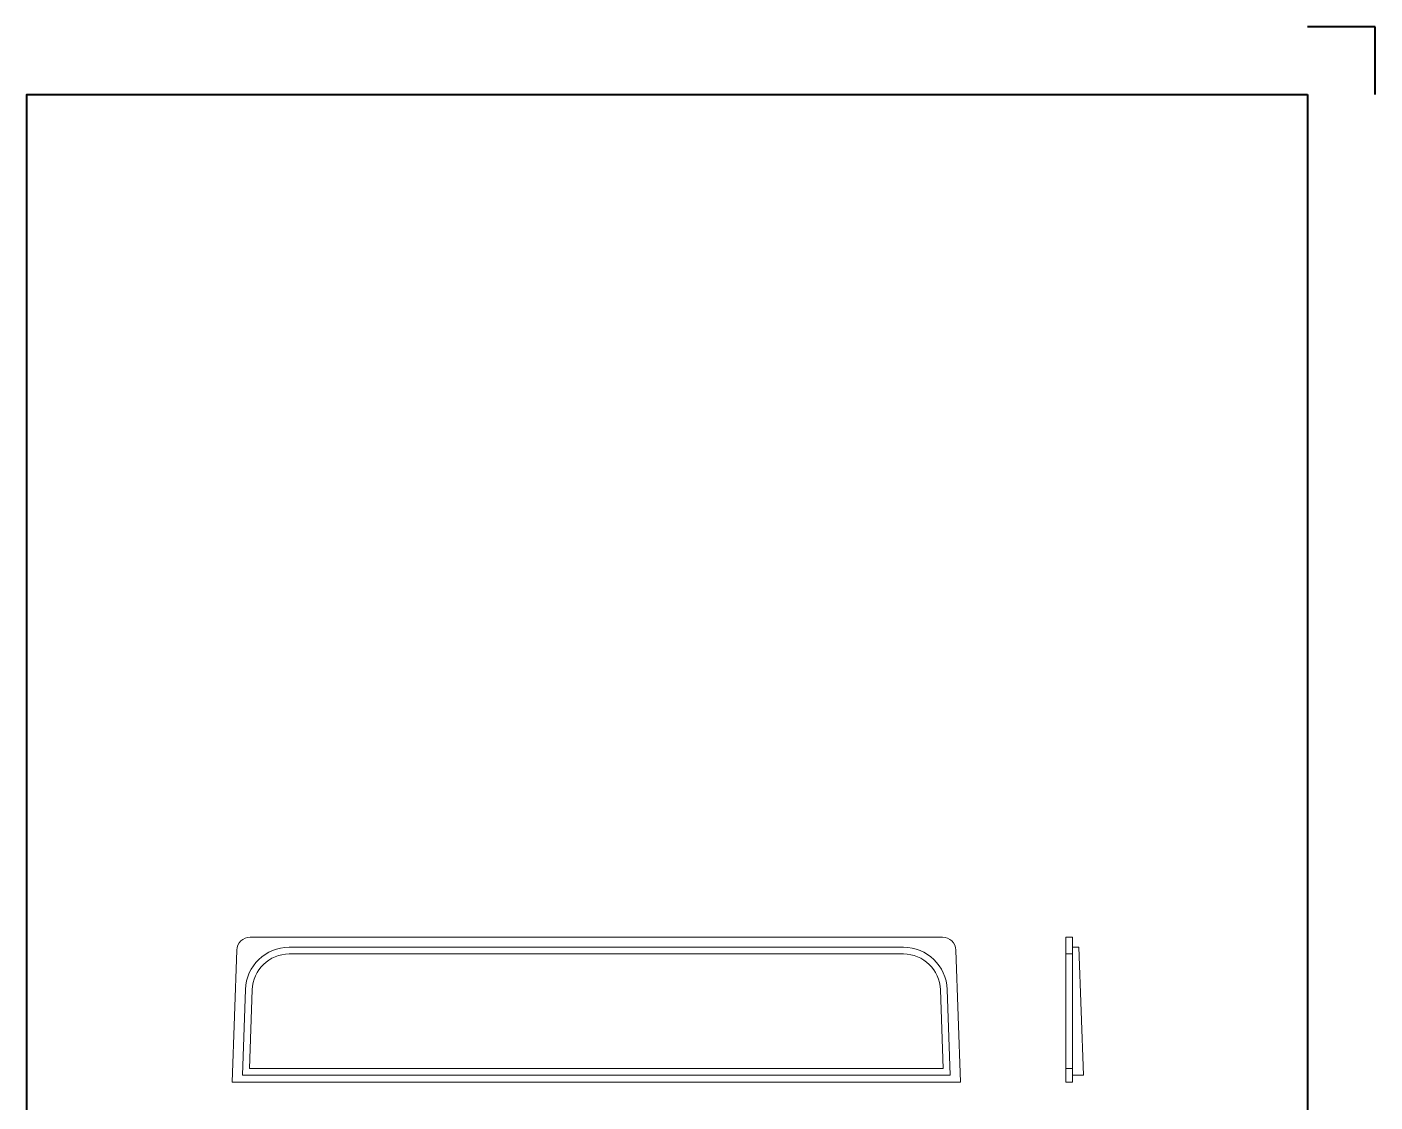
# Model space of a CAD drawing. Header units: millimetres. Extents: x -672 to 672, y -225 to 223.
# Drawn here: x 472.5 to 672.5, y -77.3 to 82.2 of the extents above; entities that cross this region are included whole.
import ezdxf
from ezdxf.lldxf.tags import DXFTag

# ---------------------------------------------------------------- set-up
doc = ezdxf.new("R2010")
doc.units = ezdxf.units.MM
doc.header["$MEASUREMENT"] = 0
doc.layers.add('layer 1', color=7, linetype='Continuous')
tags = doc.linetypes.add('New Line255', pattern=[0.2, 0.1, -0.1]).pattern_tags.tags
tags[6:7] = [DXFTag(74, 4), DXFTag(75, 0), DXFTag(340, '0'), DXFTag(46, 1.0), DXFTag(50, 0.0), DXFTag(44, 0.0), DXFTag(45, 0.0)]
tags[4:5] = [DXFTag(74, 4), DXFTag(75, 0), DXFTag(340, '0'), DXFTag(46, 1.0), DXFTag(50, 0.0), DXFTag(44, 0.0), DXFTag(45, 0.0)]
tags = doc.linetypes.add('New Line256', pattern=[0.2, 0.1, -0.1]).pattern_tags.tags
tags[6:7] = [DXFTag(74, 4), DXFTag(75, 0), DXFTag(340, '0'), DXFTag(46, 1.0), DXFTag(50, 0.0), DXFTag(44, 0.0), DXFTag(45, 0.0)]
tags[4:5] = [DXFTag(74, 4), DXFTag(75, 0), DXFTag(340, '0'), DXFTag(46, 1.0), DXFTag(50, 0.0), DXFTag(44, 0.0), DXFTag(45, 0.0)]
tags = doc.linetypes.add('New Line257', pattern=[0.2, 0.1, -0.1]).pattern_tags.tags
tags[6:7] = [DXFTag(74, 4), DXFTag(75, 0), DXFTag(340, '0'), DXFTag(46, 1.0), DXFTag(50, 0.0), DXFTag(44, 0.0), DXFTag(45, 0.0)]
tags[4:5] = [DXFTag(74, 4), DXFTag(75, 0), DXFTag(340, '0'), DXFTag(46, 1.0), DXFTag(50, 0.0), DXFTag(44, 0.0), DXFTag(45, 0.0)]
tags = doc.linetypes.add('New Line258', pattern=[0.2, 0.1, -0.1]).pattern_tags.tags
tags[6:7] = [DXFTag(74, 4), DXFTag(75, 0), DXFTag(340, '0'), DXFTag(46, 1.0), DXFTag(50, 0.0), DXFTag(44, 0.0), DXFTag(45, 0.0)]
tags[4:5] = [DXFTag(74, 4), DXFTag(75, 0), DXFTag(340, '0'), DXFTag(46, 1.0), DXFTag(50, 0.0), DXFTag(44, 0.0), DXFTag(45, 0.0)]
tags = doc.linetypes.add('New Line259', pattern=[0.2, 0.1, -0.1]).pattern_tags.tags
tags[6:7] = [DXFTag(74, 4), DXFTag(75, 0), DXFTag(340, '0'), DXFTag(46, 1.0), DXFTag(50, 0.0), DXFTag(44, 0.0), DXFTag(45, 0.0)]
tags[4:5] = [DXFTag(74, 4), DXFTag(75, 0), DXFTag(340, '0'), DXFTag(46, 1.0), DXFTag(50, 0.0), DXFTag(44, 0.0), DXFTag(45, 0.0)]
tags = doc.linetypes.add('New Line260', pattern=[0.2, 0.1, -0.1]).pattern_tags.tags
tags[6:7] = [DXFTag(74, 4), DXFTag(75, 0), DXFTag(340, '0'), DXFTag(46, 1.0), DXFTag(50, 0.0), DXFTag(44, 0.0), DXFTag(45, 0.0)]
tags[4:5] = [DXFTag(74, 4), DXFTag(75, 0), DXFTag(340, '0'), DXFTag(46, 1.0), DXFTag(50, 0.0), DXFTag(44, 0.0), DXFTag(45, 0.0)]
tags = doc.linetypes.add('New Line297', pattern=[0.2, 0.1, -0.1]).pattern_tags.tags
tags[6:7] = [DXFTag(74, 4), DXFTag(75, 0), DXFTag(340, '0'), DXFTag(46, 1.0), DXFTag(50, 0.0), DXFTag(44, 0.0), DXFTag(45, 0.0)]
tags[4:5] = [DXFTag(74, 4), DXFTag(75, 0), DXFTag(340, '0'), DXFTag(46, 1.0), DXFTag(50, 0.0), DXFTag(44, 0.0), DXFTag(45, 0.0)]
tags = doc.linetypes.add('New Line298', pattern=[0.2, 0.1, -0.1]).pattern_tags.tags
tags[6:7] = [DXFTag(74, 4), DXFTag(75, 0), DXFTag(340, '0'), DXFTag(46, 1.0), DXFTag(50, 0.0), DXFTag(44, 0.0), DXFTag(45, 0.0)]
tags[4:5] = [DXFTag(74, 4), DXFTag(75, 0), DXFTag(340, '0'), DXFTag(46, 1.0), DXFTag(50, 0.0), DXFTag(44, 0.0), DXFTag(45, 0.0)]

msp = doc.modelspace()

# ---------------------------------------------------------------- linework, layer by layer
at = {"layer": 'layer 1', "color": 8, "lineweight": 40}
for points in [[(672.4845, 82.2128), (672.4845, 82.2128), (662.4845, 82.2128), (662.4845, 82.2128)], [(672.4845, 72.2128), (672.4845, 72.2128), (672.4845, 82.2128), (672.4845, 82.2128)]]:
    msp.add_open_spline(points, degree=3, dxfattribs=at)
at = {"layer": 'layer 1', "lineweight": 40}
msp.add_open_spline([(662.4845, 72.2128), (662.4845, 72.2128), (472.4845, 72.2128), (472.4845, 72.2128), (472.4845, 72.2128), (472.4845, -204.7872), (472.4845, -204.7872), (472.4845, -204.7872), (662.4845, -204.7872), (662.4845, -204.7872), (662.4845, -204.7872), (662.4845, 72.2128), (662.4845, 72.2128)], degree=3, knots=[0, 0, 0, 0, 0.25, 0.25, 0.25, 0.5, 0.5, 0.5, 0.75, 0.75, 0.75, 1, 1, 1, 1], dxfattribs=at)
at = {"layer": 'layer 1', "lineweight": 9}
for points in [[(505.6005, -52.8472), (504.5231, -52.8472), (503.6393, -53.7007), (503.6017, -54.7774)], [(608.306, -52.8472), (608.306, -52.8472), (505.6005, -52.8472), (505.6005, -52.8472)], [(610.3048, -54.7774), (610.2672, -53.7007), (609.3834, -52.8472), (608.306, -52.8472)], [(626.6121, -52.8472), (626.6121, -52.8472), (626.6121, -74.3472), (626.6121, -74.3472)], [(627.6121, -52.8472), (627.6121, -52.8472), (626.6121, -52.8472), (626.6121, -52.8472)], [(627.6121, -52.8472), (627.6121, -52.8472), (627.6121, -74.3472), (627.6121, -74.3472)], [(503.6017, -54.7774), (503.6017, -54.7774), (502.9183, -74.3472), (502.9183, -74.3472)], [(511.3937, -54.3472), (507.8922, -54.3472), (505.0199, -57.1209), (504.8977, -60.6204)], [(602.5128, -54.3472), (602.5128, -54.3472), (511.3937, -54.3472), (511.3937, -54.3472)], [(609.0088, -60.6204), (608.8866, -57.1209), (606.0143, -54.3472), (602.5128, -54.3472)], [(610.9882, -74.3472), (610.9882, -74.3472), (610.3048, -54.7774), (610.3048, -54.7774)], [(627.6121, -54.3472), (627.6121, -54.3472), (628.5486, -54.3472), (628.5486, -54.3472)], [(628.5486, -54.3472), (628.5486, -54.3472), (629.2121, -73.3472), (629.2121, -73.3472)], [(504.8977, -60.6204), (504.8977, -60.6204), (504.4532, -73.3472), (504.4532, -73.3472)], [(609.4532, -73.3472), (609.4532, -73.3472), (609.0088, -60.6204), (609.0088, -60.6204)], [(504.4532, -73.3472), (504.4532, -73.3472), (609.4532, -73.3472), (609.4532, -73.3472)], [(627.6121, -73.3472), (627.6121, -73.3472), (629.2121, -73.3472), (629.2121, -73.3472)], [(502.9183, -74.3472), (502.9183, -74.3472), (610.9882, -74.3472), (610.9882, -74.3472)], [(627.6121, -74.3472), (627.6121, -74.3472), (626.6121, -74.3472), (626.6121, -74.3472)]]:
    msp.add_open_spline(points, degree=3, dxfattribs=at)
at = {"layer": 'layer 1', "color": 8, "linetype": 'New Line297', "lineweight": 9}
msp.add_open_spline([(511.3937, -55.3472), (508.4309, -55.3472), (506.0005, -57.6942), (505.8971, -60.6553)], degree=3, dxfattribs=at)
at = {"layer": 'layer 1', "color": 8, "linetype": 'New Line257', "lineweight": 9}
msp.add_open_spline([(511.3937, -55.3472), (511.3937, -55.3472), (602.5128, -55.3472), (602.5128, -55.3472)], degree=3, dxfattribs=at)
at = {"layer": 'layer 1', "color": 8, "linetype": 'New Line298', "lineweight": 9}
msp.add_open_spline([(608.0094, -60.6553), (607.906, -57.6942), (605.4756, -55.3472), (602.5128, -55.3472)], degree=3, dxfattribs=at)
at = {"layer": 'layer 1', "color": 8, "linetype": 'New Line260', "lineweight": 9}
msp.add_open_spline([(627.6121, -55.3472), (627.6121, -55.3472), (626.6121, -55.3472), (626.6121, -55.3472)], degree=3, dxfattribs=at)
at = {"layer": 'layer 1', "color": 8, "linetype": 'New Line255', "lineweight": 9}
msp.add_open_spline([(505.4888, -72.3472), (505.4888, -72.3472), (505.8971, -60.6553), (505.8971, -60.6553)], degree=3, dxfattribs=at)
at = {"layer": 'layer 1', "color": 8, "linetype": 'New Line258', "lineweight": 9}
msp.add_open_spline([(608.0094, -60.6553), (608.0094, -60.6553), (608.4177, -72.3472), (608.4177, -72.3472)], degree=3, dxfattribs=at)
at = {"layer": 'layer 1', "color": 8, "linetype": 'New Line256', "lineweight": 9}
msp.add_open_spline([(608.4177, -72.3472), (608.4177, -72.3472), (505.4888, -72.3472), (505.4888, -72.3472)], degree=3, dxfattribs=at)
at = {"layer": 'layer 1', "color": 8, "linetype": 'New Line259', "lineweight": 9}
msp.add_open_spline([(626.6121, -72.3472), (626.6121, -72.3472), (627.6121, -72.3472), (627.6121, -72.3472)], degree=3, dxfattribs=at)

doc.saveas('drawing.dxf')
